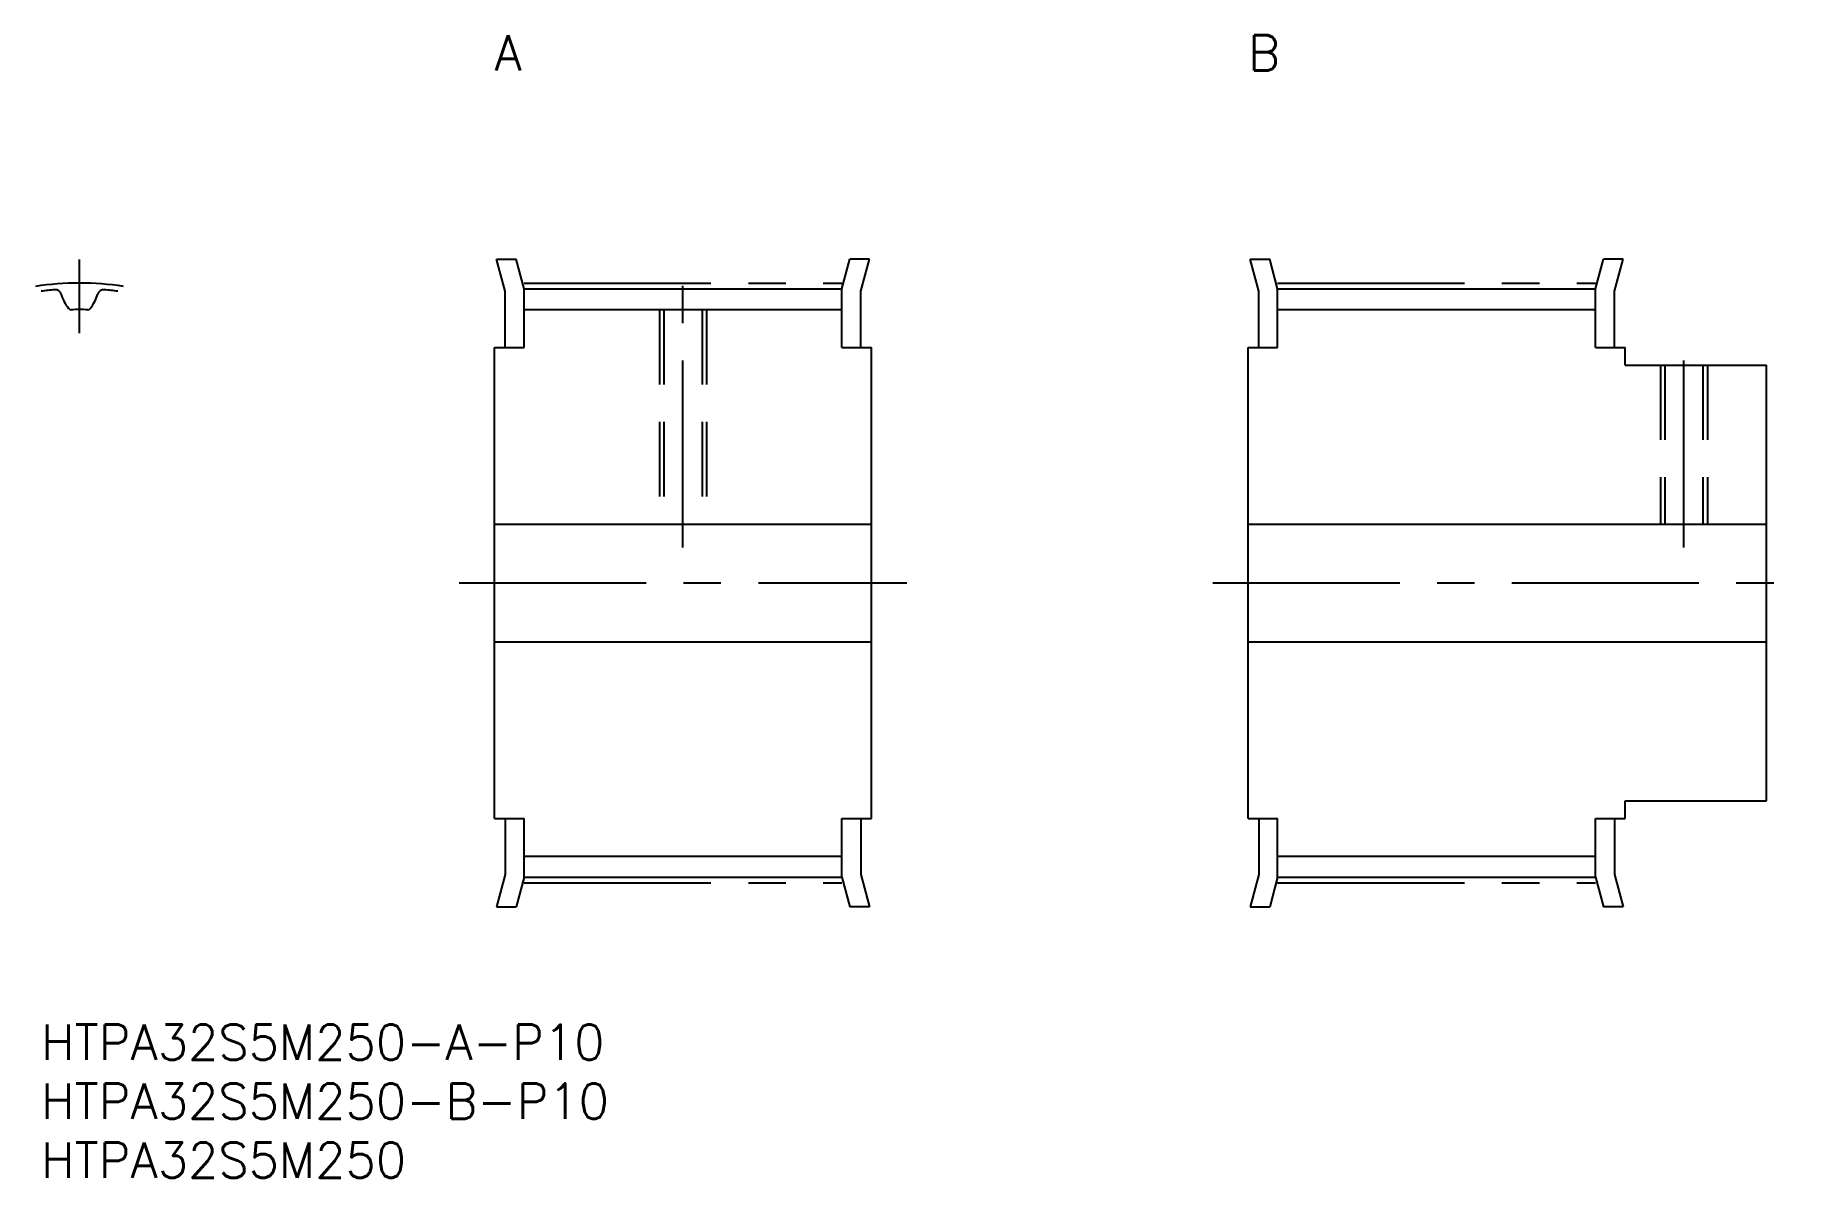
# Model space of a CAD drawing. Extents: x -1 to 149, y -13 to 84.
import ezdxf

# ---------------------------------------------------------------- set-up
doc = ezdxf.new("R2010")
doc.units = 0
doc.header["$LTSCALE"] = 0.5
doc.linetypes.add('CENTER', pattern=[50.8, 31.75, -6.35, 6.35, -6.35])
doc.linetypes.add('DASHED', pattern=[19.05, 12.7, -6.35])
for name, color, linetype in [('MSM_CENTER', 1, 'CENTER'), ('MSM_CONTINUOUS', 7, 'CONTINUOUS'), ('MSM_DASHED', 4, 'DASHED'), ('MSM_PART_NUMBER', 7, 'CONTINUOUS')]:
    doc.layers.add(name, color=color, linetype=linetype)
doc.styles.get("Standard").update_dxf_attribs({"font": 'txt.shx', "height": 3, "bigfont": 'bigfont.shx'})

# ---------------------------------------------------------------- blocks, each defined once
blk = doc.blocks.new('*U3')
at = {"layer": 'MSM_PART_NUMBER'}
blk.add_text('HTPA32S5M250-A-P10', height=3, dxfattribs=at).set_placement((0, -3))
blk = doc.blocks.new('*U4')
at = {"layer": 'MSM_PART_NUMBER'}
blk.add_text('HTPA32S5M250-B-P10', height=3, dxfattribs=at).set_placement((0, -8))
blk = doc.blocks.new('*U5')
at = {"layer": 'MSM_PART_NUMBER'}
blk.add_text('HTPA32S5M250', height=3, dxfattribs=at).set_placement((0, -13))
blk = doc.blocks.new('*U6')
at = {"layer": 'MSM_PART_NUMBER'}
blk.add_text('A', height=3, dxfattribs=at).set_placement((38.5, 81))
blk = doc.blocks.new('*U7')
at = {"layer": 'MSM_PART_NUMBER'}
blk.add_text('B', height=3, dxfattribs=at).set_placement((102.5, 81))

msp = doc.modelspace()

# ---------------------------------------------------------------- linework, layer by layer
at = {"layer": 'MSM_CENTER'}
for p, q in [((3.25, 58.71), (3.25, 64.96)), ((54.5, 40.5), (54.5, 64.96)), ((41, 62.96), (68, 62.96)), ((105, 62.96), (132, 62.96)), ((139.5, 40.5), (139.5, 58)), ((35.5, 37.5), (73.5, 37.5)), ((99.5, 37.5), (149.5, 37.5)), ((41, 12.04), (68, 12.04)), ((105, 12.04), (132, 12.04))]:
    msp.add_line(p, q, dxfattribs=at)
msp.add_arc((3.25, 37.5), 25.46, 81.5318, 98.4682, dxfattribs=at)
at = {"layer": 'MSM_CONTINUOUS'}
for p, q in [((38.67, 65), (40.33, 65)), ((39.4, 62.27), (38.67, 65)), ((41, 62.48), (40.33, 65)), ((68, 62.48), (68.67, 65)), ((70.33, 65), (68.67, 65)), ((69.6, 62.27), (70.33, 65)), ((103.4, 62.27), (102.67, 65)), ((102.67, 65), (104.33, 65)), ((105, 62.48), (104.33, 65)), ((132, 62.48), (132.67, 65)), ((134.33, 65), (132.67, 65)), ((133.6, 62.27), (134.33, 65)), ((39.4, 57.5), (39.4, 62.27)), ((41, 62.48), (68, 62.48)), ((41, 57.5), (41, 62.48)), ((68, 57.5), (68, 62.48)), ((69.6, 57.5), (69.6, 62.27)), ((103.4, 57.5), (103.4, 62.27)), ((105, 62.48), (132, 62.48)), ((105, 57.5), (105, 62.48)), ((132, 57.5), (132, 62.48)), ((133.6, 57.5), (133.6, 62.27)), ((41, 60.71), (68, 60.71)), ((105, 60.71), (132, 60.71)), ((38.5, 57.5), (41, 57.5)), ((38.5, 17.5), (38.5, 57.5)), ((68, 57.5), (70.5, 57.5)), ((70.5, 17.5), (70.5, 57.5)), ((102.5, 57.5), (105, 57.5)), ((102.5, 17.5), (102.5, 57.5)), ((132, 57.5), (134.5, 57.5)), ((134.5, 56), (134.5, 57.5)), ((134.5, 56), (146.5, 56)), ((146.5, 19), (146.5, 56)), ((38.5, 42.5), (70.5, 42.5)), ((102.5, 42.5), (146.5, 42.5)), ((38.5, 32.5), (70.5, 32.5)), ((102.5, 32.5), (146.5, 32.5)), ((134.5, 19), (146.5, 19)), ((134.5, 17.5), (134.5, 19)), ((38.5, 17.5), (41, 17.5)), ((39.4, 17.5), (39.4, 12.73)), ((41, 12.52), (41, 17.5)), ((68, 12.52), (68, 17.5)), ((68, 17.5), (70.5, 17.5)), ((69.6, 17.5), (69.6, 12.73)), ((102.5, 17.5), (105, 17.5)), ((103.4, 17.5), (103.4, 12.73)), ((105, 12.52), (105, 17.5)), ((132, 12.52), (132, 17.5)), ((132, 17.5), (134.5, 17.5)), ((133.6, 17.5), (133.6, 12.73)), ((41, 14.29), (68, 14.29)), ((105, 14.29), (132, 14.29)), ((39.4, 12.73), (38.67, 10)), ((41, 12.52), (40.33, 10)), ((41, 12.52), (68, 12.52)), ((68, 12.52), (68.67, 10)), ((69.6, 12.73), (70.33, 10)), ((103.4, 12.73), (102.67, 10)), ((105, 12.52), (104.33, 10)), ((105, 12.52), (132, 12.52)), ((132, 12.52), (132.67, 10)), ((133.6, 12.73), (134.33, 10)), ((38.67, 10), (40.33, 10)), ((70.33, 10), (68.67, 10)), ((102.67, 10), (104.33, 10)), ((134.33, 10), (132.67, 10))]:
    msp.add_line(p, q, dxfattribs=at)
for centre, radius, start, end in [((3.25, 37.5), 24.98, 94.8408, 97.4741), ((1.19, 61.85), 0.55, 15.4374, 94.8408), ((4.87, 62.87), 3.28, 195.4374, 219.2032), ((1.62, 62.87), 3.28, 320.7968, 344.5626), ((5.31, 61.85), 0.55, 85.1592, 164.5626), ((3.25, 37.5), 24.98, 82.5259, 85.1592), ((2.53, 60.95), 0.25, 219.2032, 271.7561), ((3.25, 37.5), 23.21, 90, 91.7561), ((3.25, 37.5), 23.21, 88.2439, 90), ((3.97, 60.95), 0.25, 268.2439, 320.7968)]:
    msp.add_arc(centre, radius, start, end, dxfattribs=at)
at = {"layer": 'MSM_DASHED'}
for p, q in [((52.5, 60.71), (52.5, 42.5)), ((52.88, 60.71), (52.88, 42.5)), ((56.12, 60.71), (56.12, 42.5)), ((56.5, 60.71), (56.5, 42.5)), ((137.5, 56), (137.5, 42.5)), ((137.88, 56), (137.88, 42.5)), ((141.12, 56), (141.12, 42.5)), ((141.5, 56), (141.5, 42.5))]:
    msp.add_line(p, q, dxfattribs=at)

# ---------------------------------------------------------------- block references
at = {"layer": 'MSM_CONTINUOUS'}
for name in ['*U6', '*U7', '*U3', '*U4', '*U5']:
    msp.add_blockref(name, (0, 0), dxfattribs=at)

doc.saveas('drawing.dxf')
